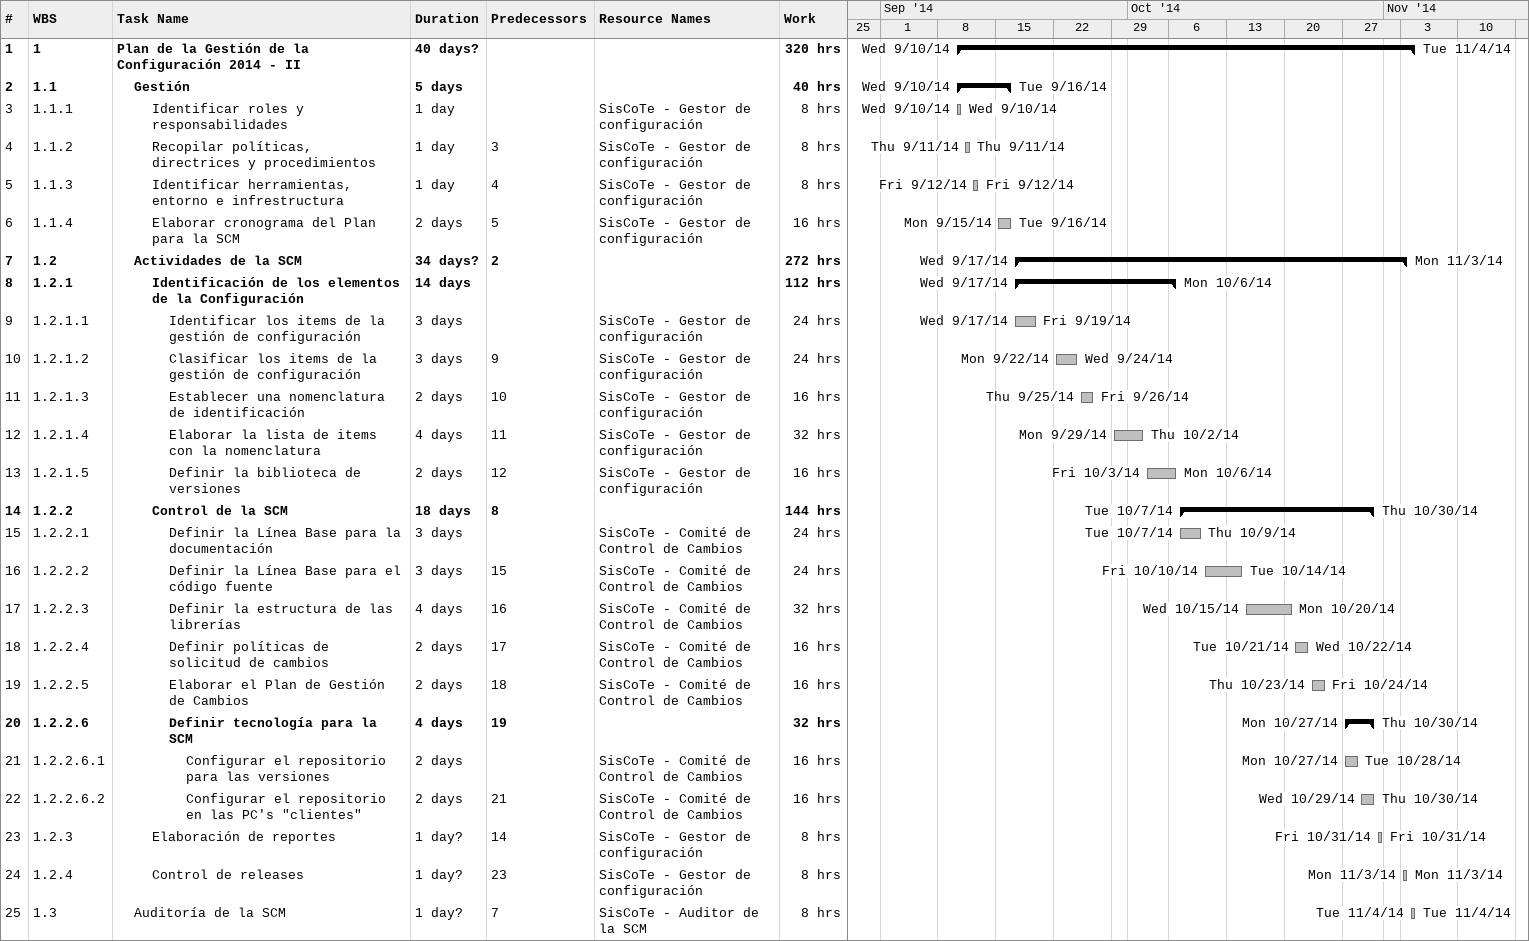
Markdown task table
| ID | WBS | Task | Duration | Start | Finish | Predecessors | Resources | Work (h) |
|---|---|---|---|---|---|---|---|---|
| 1 | 1 | **Plan de la Gestión de la Configuración 2014 - II** | 40d? | 2014-09-10 | 2014-11-04 |  |  | 320 |
| 2 | 1.1 | **Gestión** | 5d | 2014-09-10 | 2014-09-16 |  |  | 40 |
| 3 | 1.1.1 | Identificar roles y responsabilidades | 1d | 2014-09-10 | 2014-09-10 |  | SisCoTe - Gestor de configuración | 8 |
| 4 | 1.1.2 | Recopilar políticas, directrices y procedimientos | 1d | 2014-09-11 | 2014-09-11 | 3 | SisCoTe - Gestor de configuración | 8 |
| 5 | 1.1.3 | Identificar herramientas, entorno e infrestructura | 1d | 2014-09-12 | 2014-09-12 | 4 | SisCoTe - Gestor de configuración | 8 |
| 6 | 1.1.4 | Elaborar cronograma del Plan para la SCM | 2d | 2014-09-15 | 2014-09-16 | 5 | SisCoTe - Gestor de configuración | 16 |
| 7 | 1.2 | **Actividades de la SCM** | 34d? | 2014-09-17 | 2014-11-03 | 2 |  | 272 |
| 8 | 1.2.1 | **Identificación de los elementos de la Configuración** | 14d | 2014-09-17 | 2014-10-06 |  |  | 112 |
| 9 | 1.2.1.1 | Identificar los items de la gestión de configuración | 3d | 2014-09-17 | 2014-09-19 |  | SisCoTe - Gestor de configuración | 24 |
| 10 | 1.2.1.2 | Clasificar los items de la gestión de configuración | 3d | 2014-09-22 | 2014-09-24 | 9 | SisCoTe - Gestor de configuración | 24 |
| 11 | 1.2.1.3 | Establecer una nomenclatura de identificación | 2d | 2014-09-25 | 2014-09-26 | 10 | SisCoTe - Gestor de configuración | 16 |
| 12 | 1.2.1.4 | Elaborar la lista de items con la nomenclatura | 4d | 2014-09-29 | 2014-10-02 | 11 | SisCoTe - Gestor de configuración | 32 |
| 13 | 1.2.1.5 | Definir la biblioteca de versiones | 2d | 2014-10-03 | 2014-10-06 | 12 | SisCoTe - Gestor de configuración | 16 |
| 14 | 1.2.2 | **Control de la SCM** | 18d | 2014-10-07 | 2014-10-30 | 8 |  | 144 |
| 15 | 1.2.2.1 | Definir la Línea Base para la documentación | 3d | 2014-10-07 | 2014-10-09 |  | SisCoTe - Comité de Control de Cambios | 24 |
| 16 | 1.2.2.2 | Definir la Línea Base para el código fuente | 3d | 2014-10-10 | 2014-10-14 | 15 | SisCoTe - Comité de Control de Cambios | 24 |
| 17 | 1.2.2.3 | Definir la estructura de las librerías | 4d | 2014-10-15 | 2014-10-20 | 16 | SisCoTe - Comité de Control de Cambios | 32 |
| 18 | 1.2.2.4 | Definir políticas de solicitud de cambios | 2d | 2014-10-21 | 2014-10-22 | 17 | SisCoTe - Comité de Control de Cambios | 16 |
| 19 | 1.2.2.5 | Elaborar el Plan de Gestión de Cambios | 2d | 2014-10-23 | 2014-10-24 | 18 | SisCoTe - Comité de Control de Cambios | 16 |
| 20 | 1.2.2.6 | **Definir tecnología para la SCM** | 4d | 2014-10-27 | 2014-10-30 | 19 |  | 32 |
| 21 | 1.2.2.6.1 | Configurar el repositorio para las versiones | 2d | 2014-10-27 | 2014-10-28 |  | SisCoTe - Comité de Control de Cambios | 16 |
| 22 | 1.2.2.6.2 | Configurar el repositorio en las PC's "clientes" | 2d | 2014-10-29 | 2014-10-30 | 21 | SisCoTe - Comité de Control de Cambios | 16 |
| 23 | 1.2.3 | Elaboración de reportes | 1d? | 2014-10-31 | 2014-10-31 | 14 | SisCoTe - Gestor de configuración | 8 |
| 24 | 1.2.4 | Control de releases | 1d? | 2014-11-03 | 2014-11-03 | 23 | SisCoTe - Gestor de configuración | 8 |
| 25 | 1.3 | Auditoría de la SCM | 1d? | 2014-11-04 | 2014-11-04 | 7 | SisCoTe - Auditor de la SCM | 8 |
